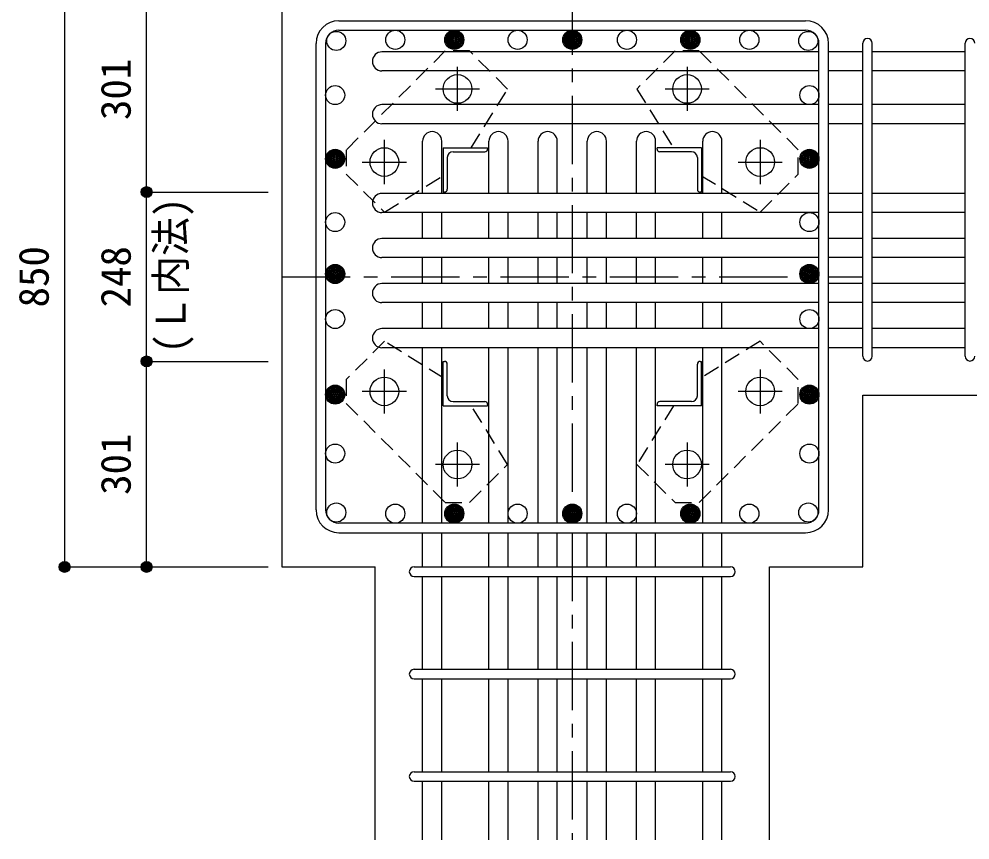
# Model space of a CAD drawing. Units: millimetres at full size, sheet at 1:20. Extents: x -3982 to 3969, y -2797 to 2801.
# Drawn here: x -441 to 950, y -1830 to -627 of the extents above; entities that cross this region are included whole.
import ezdxf
from ezdxf.enums import TextEntityAlignment as Align

# ---------------------------------------------------------------- set-up
doc = ezdxf.new("R2010")
doc.units = ezdxf.units.MM
doc.header["$LTSCALE"] = 20
doc.header["$PDMODE"] = 32
doc.header["$PDSIZE"] = 10
doc.linetypes.add('CHAIN1', pattern=[8, 5, -1, 1, -1])
doc.linetypes.add('DASHED1', pattern=[1.8, 1.2, -0.6])
for name, color, linetype in [('6-1_躯体線', 2, 'Continuous'), ('6-2_A.Bolt_', 4, 'Continuous'), ('6-3_柱型主筋', 4, 'Continuous'), ('6-4_フープ', 7, 'Continuous'), ('6-5_梁主筋', 7, 'Continuous'), ('6-6_S.T.P.', 7, 'Continuous'), ('6-9_プレート', 4, 'DASHED1'), ('6-D_寸法', 4, 'Continuous')]:
    doc.layers.add(name, color=color, linetype=linetype)
doc.styles.add('ＭＳ ゴシック', font='')
doc.styles.get('ＭＳ ゴシック').set_extended_font_data('MS Gothic')

msp = doc.modelspace()

# ---------------------------------------------------------------- linework, layer by layer
at = {"layer": '6-1_躯体線'}
for p, q in [((-56.71, -579.67), (-56.71, -1429.67)), ((793.29, -1178.17), (1193.29, -1178.17)), ((793.29, -1429.67), (793.29, -1178.17)), ((-56.71, -1429.67), (79.79, -1429.67)), ((79.79, -1829.67), (79.79, -1429.67)), ((656.79, -1429.67), (793.29, -1429.67)), ((656.79, -1829.67), (656.79, -1429.67))]:
    msp.add_line(p, q, dxfattribs=at)
at = {"layer": '6-2_A.Bolt_', "linetype": 'CHAIN1'}
for p, q in [((200.29, -761.87), (200.29, -697.37)), ((536.29, -697.37), (536.29, -761.87)), ((167.99, -729.67), (232.49, -729.67)), ((504.09, -729.67), (568.59, -729.67)), ((93.29, -868.87), (93.29, -804.37)), ((643.29, -804.37), (643.29, -868.87)), ((60.99, -836.67), (125.49, -836.67)), ((611.09, -836.67), (675.59, -836.67)), ((93.29, -1204.97), (93.29, -1140.47)), ((643.29, -1140.47), (643.29, -1204.97)), ((125.49, -1172.67), (60.99, -1172.67)), ((675.59, -1172.67), (611.09, -1172.67)), ((200.29, -1311.97), (200.29, -1247.47)), ((536.29, -1247.47), (536.29, -1311.97)), ((232.49, -1279.67), (167.99, -1279.67)), ((568.59, -1279.67), (504.09, -1279.67))]:
    msp.add_line(p, q, dxfattribs=at)
at = {"layer": '6-2_A.Bolt_'}
for p, q in [((179.29, -815.67), (179.29, -880.67)), ((179.29, -815.67), (244.29, -815.67)), ((244.29, -815.67), (244.29, -817.67)), ((492.29, -817.67), (492.29, -815.67)), ((557.29, -815.67), (492.29, -815.67)), ((557.29, -815.67), (557.29, -880.67)), ((185.29, -830.17), (185.29, -876.67)), ((193.79, -821.67), (240.29, -821.67)), ((542.79, -821.67), (496.29, -821.67)), ((551.29, -830.17), (551.29, -876.67)), ((181.29, -880.67), (179.29, -880.67)), ((557.29, -880.67), (555.29, -880.67)), ((179.29, -1193.67), (179.29, -1128.67)), ((179.29, -1128.67), (181.29, -1128.67)), ((185.29, -1179.17), (185.29, -1132.67)), ((551.29, -1179.17), (551.29, -1132.67)), ((555.29, -1128.67), (557.29, -1128.67)), ((557.29, -1193.67), (557.29, -1128.67)), ((179.29, -1193.67), (244.29, -1193.67)), ((193.79, -1187.67), (240.29, -1187.67)), ((244.29, -1191.67), (244.29, -1193.67)), ((492.29, -1193.67), (492.29, -1191.67)), ((557.29, -1193.67), (492.29, -1193.67)), ((542.79, -1187.67), (496.29, -1187.67))]:
    msp.add_line(p, q, dxfattribs=at)
at = {"layer": '6-2_A.Bolt_', "color": 3}
for centre in [(200.29, -729.67), (536.29, -729.67), (93.29, -836.67), (643.29, -836.67), (93.29, -1172.67), (643.29, -1172.67), (200.29, -1279.67), (536.29, -1279.67)]:
    msp.add_circle(centre, 21, dxfattribs=at)
at = {"layer": '6-2_A.Bolt_'}
for centre, radius, start, end in [((240.29, -817.67), 4, 270, 0), ((496.29, -817.67), 4, 180, 270), ((193.79, -830.17), 8.5, 90, 180), ((542.79, -830.17), 8.5, 0, 90), ((181.29, -876.67), 4, 270, 0), ((555.29, -876.67), 4, 180, 270), ((181.29, -1132.67), 4, 0, 90), ((555.29, -1132.67), 4, 90, 180), ((193.79, -1179.17), 8.5, 180, 270), ((542.79, -1179.17), 8.5, 270, 0), ((240.29, -1191.67), 4, 0, 90), ((496.29, -1191.67), 4, 90, 180)]:
    msp.add_arc(centre, radius, start, end, dxfattribs=at)
at = {"layer": '6-3_柱型主筋', "color": 3}
for centre in [(22.9, -659.28), (109.25, -657.67), (195.6, -657.67), (288.29, -657.67), (368.29, -657.67), (368.29, -657.67), (448.29, -657.67), (540.99, -657.67), (540.99, -657.67), (627.33, -657.67), (713.68, -659.28), (21.29, -738.67), (715.29, -738.67), (21.29, -831.98), (21.29, -831.98), (715.29, -831.98), (715.29, -831.98), (21.29, -924.67), (715.29, -924.67), (21.29, -1000.67), (21.29, -1000.67), (715.29, -1000.67), (715.29, -1000.67), (21.29, -1066.67), (715.29, -1066.67), (21.29, -1177.37), (715.29, -1177.37), (21.29, -1263.71), (715.29, -1263.71), (22.9, -1350.06), (109.25, -1351.67), (195.6, -1351.67), (288.29, -1351.67), (368.29, -1351.67), (368.29, -1351.67), (448.29, -1351.67), (540.99, -1351.67), (540.99, -1351.67), (627.33, -1351.67), (713.68, -1350.06)]:
    msp.add_circle(centre, 14, dxfattribs=at)
at = {"layer": '6-3_柱型主筋'}
for centre, radius in [((195.6, -657.67), 14), ((195.6, -657.67), 12.6), ((195.6, -657.67), 11.2), ((195.6, -657.67), 9.8), ((195.6, -657.67), 8.4), ((195.6, -657.67), 7), ((195.6, -657.67), 5.6), ((195.6, -657.67), 4.2), ((368.29, -657.67), 14), ((368.29, -657.67), 12.6), ((368.29, -657.67), 11.2), ((368.29, -657.67), 9.8), ((368.29, -657.67), 8.4), ((368.29, -657.67), 7), ((368.29, -657.67), 5.6), ((368.29, -657.67), 4.2), ((540.99, -657.67), 14), ((540.99, -657.67), 12.6), ((540.99, -657.67), 11.2), ((540.99, -657.67), 9.8), ((540.99, -657.67), 8.4), ((540.99, -657.67), 7), ((540.99, -657.67), 5.6), ((540.99, -657.67), 4.2), ((195.6, -657.67), 2.8), ((195.6, -657.67), 1.4), ((368.29, -657.67), 2.8), ((368.29, -657.67), 1.4), ((540.99, -657.67), 2.8), ((540.99, -657.67), 1.4), ((21.29, -831.98), 14), ((21.29, -831.98), 12.6), ((21.29, -831.98), 11.2), ((715.29, -831.98), 14), ((715.29, -831.98), 12.6), ((715.29, -831.98), 11.2), ((21.29, -831.98), 9.8), ((21.29, -831.98), 8.4), ((21.29, -831.98), 7), ((21.29, -831.98), 5.6), ((21.29, -831.98), 4.2), ((21.29, -831.98), 2.8), ((21.29, -831.98), 1.4), ((715.29, -831.98), 9.8), ((715.29, -831.98), 8.4), ((715.29, -831.98), 7), ((715.29, -831.98), 5.6), ((715.29, -831.98), 4.2), ((715.29, -831.98), 2.8), ((715.29, -831.98), 1.4), ((21.29, -1000.67), 14), ((21.29, -1000.67), 12.6), ((715.29, -1000.67), 14), ((715.29, -1000.67), 12.6), ((21.29, -1000.67), 11.2), ((21.29, -1000.67), 9.8), ((21.29, -1000.67), 8.4), ((21.29, -1000.67), 7), ((21.29, -1000.67), 5.6), ((21.29, -1000.67), 4.2), ((21.29, -1000.67), 2.8), ((21.29, -1000.67), 1.4), ((715.29, -1000.67), 11.2), ((715.29, -1000.67), 9.8), ((715.29, -1000.67), 8.4), ((715.29, -1000.67), 7), ((715.29, -1000.67), 5.6), ((715.29, -1000.67), 4.2), ((715.29, -1000.67), 2.8), ((715.29, -1000.67), 1.4), ((21.29, -1177.37), 14), ((21.29, -1177.37), 12.6), ((21.29, -1177.37), 11.2), ((21.29, -1177.37), 9.8), ((21.29, -1177.37), 8.4), ((715.29, -1177.37), 14), ((715.29, -1177.37), 12.6), ((715.29, -1177.37), 11.2), ((715.29, -1177.37), 9.8), ((715.29, -1177.37), 8.4), ((21.29, -1177.37), 7), ((21.29, -1177.37), 5.6), ((21.29, -1177.37), 4.2), ((21.29, -1177.37), 2.8), ((21.29, -1177.37), 1.4), ((715.29, -1177.37), 7), ((715.29, -1177.37), 5.6), ((715.29, -1177.37), 4.2), ((715.29, -1177.37), 2.8), ((715.29, -1177.37), 1.4), ((195.6, -1351.67), 14), ((195.6, -1351.67), 12.6), ((195.6, -1351.67), 11.2), ((195.6, -1351.67), 9.8), ((195.6, -1351.67), 8.4), ((195.6, -1351.67), 7), ((195.6, -1351.67), 5.6), ((195.6, -1351.67), 4.2), ((195.6, -1351.67), 2.8), ((368.29, -1351.67), 14), ((368.29, -1351.67), 12.6), ((368.29, -1351.67), 11.2), ((368.29, -1351.67), 9.8), ((368.29, -1351.67), 8.4), ((368.29, -1351.67), 7), ((368.29, -1351.67), 5.6), ((368.29, -1351.67), 4.2), ((368.29, -1351.67), 2.8), ((540.99, -1351.67), 14), ((540.99, -1351.67), 12.6), ((540.99, -1351.67), 11.2), ((540.99, -1351.67), 9.8), ((540.99, -1351.67), 8.4), ((540.99, -1351.67), 7), ((540.99, -1351.67), 5.6), ((540.99, -1351.67), 4.2), ((540.99, -1351.67), 2.8), ((195.6, -1351.67), 1.4), ((368.29, -1351.67), 1.4), ((540.99, -1351.67), 1.4)]:
    msp.add_circle(centre, radius, dxfattribs=at)
at = {"layer": '6-4_フープ'}
for p, q in [((26.79, -629.67), (709.79, -629.67)), ((26.79, -643.67), (709.79, -643.67)), ((-6.71, -1346.17), (-6.71, -663.17)), ((7.29, -663.17), (7.29, -1346.17)), ((729.29, -1346.17), (729.29, -663.17)), ((743.29, -1346.17), (743.29, -663.17)), ((709.79, -1365.67), (26.79, -1365.67)), ((26.79, -1379.67), (709.79, -1379.67))]:
    msp.add_line(p, q, dxfattribs=at)
for centre, radius, start, end in [((26.79, -663.17), 33.5, 90, 180), ((709.79, -663.17), 33.5, 0, 90), ((26.79, -663.17), 19.5, 90, 180), ((709.79, -663.17), 19.5, 0, 90), ((26.79, -1346.17), 33.5, 180, 270), ((26.79, -1346.17), 19.5, 180, 270), ((709.79, -1346.17), 19.5, 270, 0), ((709.79, -1346.17), 33.5, 270, 0)]:
    msp.add_arc(centre, radius, start, end, dxfattribs=at)
at = {"layer": '6-5_梁主筋'}
for p, q in [((729.29, -675.28), (89.79, -675.28)), ((793.29, -675.28), (743.29, -675.28)), ((943.29, -675.28), (807.29, -675.28)), ((729.29, -703.28), (89.79, -703.28)), ((793.29, -703.28), (743.29, -703.28)), ((943.29, -703.28), (807.29, -703.28)), ((729.29, -752.67), (89.79, -752.67)), ((793.29, -752.67), (743.29, -752.67)), ((943.29, -752.67), (807.29, -752.67)), ((729.29, -780.67), (89.79, -780.67)), ((793.29, -780.67), (743.29, -780.67)), ((943.29, -780.67), (807.29, -780.67)), ((149.29, -882.67), (149.29, -806.17)), ((177.29, -882.67), (177.29, -806.17)), ((246.29, -882.67), (246.29, -806.17)), ((274.29, -882.67), (274.29, -806.17)), ((318.29, -882.67), (318.29, -806.17)), ((346.29, -882.67), (346.29, -806.17)), ((390.29, -882.67), (390.29, -806.17)), ((418.29, -882.67), (418.29, -806.17)), ((462.29, -882.67), (462.29, -806.17)), ((490.29, -882.67), (490.29, -806.17)), ((559.29, -882.67), (559.29, -806.17)), ((587.29, -882.67), (587.29, -806.17)), ((729.29, -882.67), (89.79, -882.67)), ((793.29, -882.67), (743.29, -882.67)), ((943.29, -882.67), (807.29, -882.67)), ((729.29, -910.67), (89.79, -910.67)), ((149.29, -948.67), (149.29, -910.67)), ((177.29, -948.67), (177.29, -910.67)), ((246.29, -948.67), (246.29, -910.67)), ((274.29, -948.67), (274.29, -910.67)), ((318.29, -948.67), (318.29, -910.67)), ((346.29, -948.67), (346.29, -910.67)), ((390.29, -948.67), (390.29, -910.67)), ((418.29, -948.67), (418.29, -910.67)), ((462.29, -948.67), (462.29, -910.67)), ((490.29, -948.67), (490.29, -910.67)), ((559.29, -948.67), (559.29, -910.67)), ((587.29, -948.67), (587.29, -910.67)), ((793.29, -910.67), (743.29, -910.67)), ((943.29, -910.67), (807.29, -910.67)), ((729.29, -948.67), (89.79, -948.67)), ((793.29, -948.67), (743.29, -948.67)), ((943.29, -948.67), (807.29, -948.67)), ((729.29, -976.67), (89.79, -976.67)), ((149.29, -1014.67), (149.29, -976.67)), ((177.29, -1014.67), (177.29, -976.67)), ((246.29, -1014.67), (246.29, -976.67)), ((274.29, -1014.67), (274.29, -976.67)), ((318.29, -1014.67), (318.29, -976.67)), ((346.29, -1014.67), (346.29, -976.67)), ((390.29, -1014.67), (390.29, -976.67)), ((418.29, -1014.67), (418.29, -976.67)), ((462.29, -1014.67), (462.29, -976.67)), ((490.29, -1014.67), (490.29, -976.67)), ((559.29, -1014.67), (559.29, -976.67)), ((587.29, -1014.67), (587.29, -976.67)), ((793.29, -976.67), (743.29, -976.67)), ((943.29, -976.67), (807.29, -976.67)), ((729.29, -1014.67), (89.79, -1014.67)), ((793.29, -1014.67), (743.29, -1014.67)), ((943.29, -1014.67), (807.29, -1014.67)), ((729.29, -1042.67), (89.79, -1042.67)), ((149.29, -1080.67), (149.29, -1042.67)), ((177.29, -1080.67), (177.29, -1042.67)), ((246.29, -1080.67), (246.29, -1042.67)), ((274.29, -1080.67), (274.29, -1042.67)), ((318.29, -1080.67), (318.29, -1042.67)), ((346.29, -1080.67), (346.29, -1042.67)), ((390.29, -1080.67), (390.29, -1042.67)), ((418.29, -1080.67), (418.29, -1042.67)), ((462.29, -1080.67), (462.29, -1042.67)), ((490.29, -1080.67), (490.29, -1042.67)), ((559.29, -1080.67), (559.29, -1042.67)), ((587.29, -1080.67), (587.29, -1042.67)), ((793.29, -1042.67), (743.29, -1042.67)), ((943.29, -1042.67), (807.29, -1042.67)), ((729.29, -1080.67), (89.79, -1080.67)), ((793.29, -1080.67), (743.29, -1080.67)), ((943.29, -1080.67), (807.29, -1080.67)), ((729.29, -1108.67), (89.79, -1108.67)), ((149.29, -1365.67), (149.29, -1108.67)), ((177.29, -1365.67), (177.29, -1108.67)), ((246.29, -1365.67), (246.29, -1108.67)), ((274.29, -1365.67), (274.29, -1108.67)), ((318.29, -1365.67), (318.29, -1108.67)), ((346.29, -1365.67), (346.29, -1108.67)), ((390.29, -1365.67), (390.29, -1108.67)), ((418.29, -1365.67), (418.29, -1108.67)), ((462.29, -1365.67), (462.29, -1108.67)), ((490.29, -1365.67), (490.29, -1108.67)), ((559.29, -1365.67), (559.29, -1108.67)), ((587.29, -1365.67), (587.29, -1108.67)), ((793.29, -1108.67), (743.29, -1108.67)), ((943.29, -1108.67), (807.29, -1108.67)), ((149.29, -1429.67), (149.29, -1379.67)), ((177.29, -1429.67), (177.29, -1379.67)), ((246.29, -1429.67), (246.29, -1379.67)), ((274.29, -1429.67), (274.29, -1379.67)), ((318.29, -1429.67), (318.29, -1379.67)), ((346.29, -1429.67), (346.29, -1379.67)), ((390.29, -1429.67), (390.29, -1379.67)), ((418.29, -1429.67), (418.29, -1379.67)), ((462.29, -1429.67), (462.29, -1379.67)), ((490.29, -1429.67), (490.29, -1379.67)), ((559.29, -1429.67), (559.29, -1379.67)), ((587.29, -1429.67), (587.29, -1379.67)), ((149.29, -1579.67), (149.29, -1443.67)), ((177.29, -1579.67), (177.29, -1443.67)), ((246.29, -1579.67), (246.29, -1443.67)), ((274.29, -1579.67), (274.29, -1443.67)), ((318.29, -1579.67), (318.29, -1443.67)), ((346.29, -1579.67), (346.29, -1443.67)), ((390.29, -1579.67), (390.29, -1443.67)), ((418.29, -1579.67), (418.29, -1443.67)), ((462.29, -1579.67), (462.29, -1443.67)), ((490.29, -1579.67), (490.29, -1443.67)), ((559.29, -1579.67), (559.29, -1443.67)), ((587.29, -1579.67), (587.29, -1443.67)), ((149.29, -1729.67), (149.29, -1593.67)), ((177.29, -1729.67), (177.29, -1593.67)), ((246.29, -1729.67), (246.29, -1593.67)), ((274.29, -1729.67), (274.29, -1593.67)), ((318.29, -1729.67), (318.29, -1593.67)), ((346.29, -1729.67), (346.29, -1593.67)), ((390.29, -1729.67), (390.29, -1593.67)), ((418.29, -1729.67), (418.29, -1593.67)), ((462.29, -1729.67), (462.29, -1593.67)), ((490.29, -1729.67), (490.29, -1593.67)), ((559.29, -1729.67), (559.29, -1593.67)), ((587.29, -1729.67), (587.29, -1593.67)), ((149.29, -1829.67), (149.29, -1743.67)), ((177.29, -1829.67), (177.29, -1743.67)), ((246.29, -1829.67), (246.29, -1743.67)), ((274.29, -1829.67), (274.29, -1743.67)), ((318.29, -1829.67), (318.29, -1743.67)), ((346.29, -1829.67), (346.29, -1743.67)), ((390.29, -1829.67), (390.29, -1743.67)), ((418.29, -1829.67), (418.29, -1743.67)), ((462.29, -1829.67), (462.29, -1743.67)), ((490.29, -1829.67), (490.29, -1743.67)), ((559.29, -1829.67), (559.29, -1743.67)), ((587.29, -1829.67), (587.29, -1743.67))]:
    msp.add_line(p, q, dxfattribs=at)
for centre, start, end in [((89.79, -689.28), 90, 270), ((89.79, -766.67), 90, 270), ((163.29, -806.17), 0, 180), ((260.29, -806.17), 0, 180), ((332.29, -806.17), 0, 180), ((404.29, -806.17), 0, 180), ((476.29, -806.17), 0, 180), ((573.29, -806.17), 0, 180), ((89.79, -896.67), 90, 270), ((89.79, -962.67), 90, 270), ((89.79, -1028.67), 90, 270), ((89.79, -1094.67), 90, 270)]:
    msp.add_arc(centre, 14, start, end, dxfattribs=at)
at = {"layer": '6-6_S.T.P.'}
for p, q in [((793.29, -1121.17), (793.29, -662.78)), ((807.29, -1121.17), (807.29, -662.78)), ((943.29, -1121.17), (943.29, -662.78)), ((136.79, -1429.67), (599.79, -1429.67)), ((136.79, -1443.67), (599.79, -1443.67)), ((136.79, -1579.67), (599.79, -1579.67)), ((136.79, -1593.67), (599.79, -1593.67)), ((136.79, -1729.67), (599.79, -1729.67)), ((136.79, -1743.67), (599.79, -1743.67))]:
    msp.add_line(p, q, dxfattribs=at)
for centre, start, end in [((800.29, -662.78), 0, 180), ((800.29, -662.78), 0, 180), ((800.29, -662.78), 0, 180), ((800.29, -662.78), 0, 180), ((950.29, -662.78), 0, 180), ((800.29, -1121.17), 180, 0), ((800.29, -1121.17), 180, 0), ((800.29, -1121.17), 180, 0), ((800.29, -1121.17), 180, 0), ((950.29, -1121.17), 180, 0), ((136.79, -1436.67), 90, 270), ((136.79, -1436.67), 90, 270), ((136.79, -1436.67), 90, 270), ((136.79, -1436.67), 90, 270), ((599.79, -1436.67), 270, 90), ((599.79, -1436.67), 270, 90), ((599.79, -1436.67), 270, 90), ((599.79, -1436.67), 270, 90), ((136.79, -1586.67), 90, 270), ((599.79, -1586.67), 270, 90), ((136.79, -1736.67), 90, 270), ((599.79, -1736.67), 270, 90)]:
    msp.add_arc(centre, 7, start, end, dxfattribs=at)
at = {"layer": '6-9_プレート'}
for points in [[(182.49, -673.97), (37.49, -818.87), (37.49, -854.27), (93.39, -910.07), (179.29, -856.67)], [(220.29, -815.67), (273.69, -729.77), (217.89, -673.97), (182.49, -673.97)], [(698.99, -818.87), (554.09, -673.87), (518.69, -673.87), (462.89, -729.77), (516.29, -815.67)], [(557.29, -856.67), (643.19, -910.07), (698.99, -854.27), (698.99, -818.87)], [(179.29, -1152.67), (93.39, -1099.27), (37.59, -1155.07), (37.59, -1190.47)], [(554.09, -1335.37), (699.09, -1190.47), (699.09, -1155.07), (643.19, -1099.27), (557.29, -1152.67)], [(37.59, -1190.47), (182.49, -1335.47), (217.89, -1335.47), (273.69, -1279.57), (220.29, -1193.67)], [(516.29, -1193.67), (462.89, -1279.57), (518.69, -1335.37), (554.09, -1335.37)]]:
    msp.add_lwpolyline(points, dxfattribs=at)
at = {"layer": '6-D_寸法'}
for p, q in [((-374.74, -579.67), (-374.74, -1429.67)), ((-254.74, -880.67), (-254.74, -579.67)), ((-254.74, -880.67), (-76.71, -880.67)), ((-254.74, -1128.67), (-254.74, -880.67)), ((-254.74, -1128.67), (-76.71, -1128.67)), ((-254.74, -1429.67), (-254.74, -1128.67)), ((-374.74, -1429.67), (-254.74, -1429.67)), ((-254.74, -1429.67), (-76.71, -1429.67)), ((-254.74, -1429.67), (-76.71, -1429.67)), ((-254.74, -1429.67), (-76.71, -1429.67)), ((-254.74, -1429.67), (-76.71, -1429.67)), ((-254.74, -1429.67), (-76.71, -1429.67)), ((-254.74, -1429.67), (-76.71, -1429.67)), ((-254.74, -1429.67), (-76.71, -1429.67)), ((-254.74, -1429.67), (-76.71, -1429.67)), ((-254.74, -1429.67), (-76.71, -1429.67)), ((-254.74, -1429.67), (-76.71, -1429.67))]:
    msp.add_line(p, q, dxfattribs=at)
at = {"layer": '6-D_寸法', "linetype": 'CHAIN1'}
for p, q in [((368.29, -579.67), (368.29, -1829.67)), ((-56.71, -1004.67), (793.29, -1004.67))]:
    msp.add_line(p, q, dxfattribs=at)
at = {"layer": '6-D_寸法'}
msp.add_lwpolyline([(-374.74, -1429.67), (-254.74, -1429.67), (-76.71, -1429.67)], dxfattribs=at)
msp.add_lwpolyline([(-374.74, -1429.67), (-254.74, -1429.67), (-76.71, -1429.67)], dxfattribs=at)
for centre, radius in [((-254.74, -880.67), 8), ((-254.74, -880.67), 7.2), ((-254.74, -880.67), 6.4), ((-254.74, -880.67), 5.6), ((-254.74, -880.67), 4.8), ((-254.74, -880.67), 4), ((-254.74, -880.67), 3.2), ((-254.74, -880.67), 2.4), ((-254.74, -880.67), 1.6), ((-254.74, -880.67), 0.8), ((-254.74, -1128.67), 8), ((-254.74, -1128.67), 7.2), ((-254.74, -1128.67), 6.4), ((-254.74, -1128.67), 5.6), ((-254.74, -1128.67), 4.8), ((-254.74, -1128.67), 4), ((-254.74, -1128.67), 3.2), ((-254.74, -1128.67), 2.4), ((-254.74, -1128.67), 1.6), ((-254.74, -1128.67), 0.8), ((-374.74, -1429.67), 8), ((-374.74, -1429.67), 7.2), ((-374.74, -1429.67), 6.4), ((-374.74, -1429.67), 5.6), ((-374.74, -1429.67), 4.8), ((-374.74, -1429.67), 4), ((-374.74, -1429.67), 3.2), ((-374.74, -1429.67), 2.4), ((-374.74, -1429.67), 1.6), ((-374.74, -1429.67), 0.8), ((-254.74, -1429.67), 8), ((-254.74, -1429.67), 7.2), ((-254.74, -1429.67), 6.4), ((-254.74, -1429.67), 5.6), ((-254.74, -1429.67), 4.8), ((-254.74, -1429.67), 4), ((-254.74, -1429.67), 3.2), ((-254.74, -1429.67), 2.4), ((-254.74, -1429.67), 1.6), ((-254.74, -1429.67), 0.8)]:
    msp.add_circle(centre, radius, dxfattribs=at)
at = {"layer": '6-D_寸法', "color": 7}
for p in [(-254.74, -880.67), (-254.74, -880.67), (-254.74, -1128.67), (-374.74, -1429.67), (-374.74, -1429.67), (-254.74, -1429.67), (-254.74, -1429.67)]:
    msp.add_point(p, dxfattribs=at)

# ---------------------------------------------------------------- texts
at = {"layer": '6-D_寸法', "style": 'ＭＳ ゴシック'}
for s, p in [('301', (-264.74, -775.17)), ('850', (-384.74, -1049.67)), ('248', (-264.74, -1049.67)), ('301', (-264.74, -1324.17))]:
    msp.add_text(s, height=43.99, rotation=90, dxfattribs=at).set_placement(p, align=Align.BOTTOM_LEFT)
at = {"layer": '6-D_寸法', "style": 'ＭＳ ゴシック', "width": 0.95}
msp.add_text('(Ｌ内法)', height=43.99, rotation=90, dxfattribs=at).set_placement((-184.25, -1116.77), align=Align.BOTTOM_LEFT)

doc.saveas('drawing.dxf')
